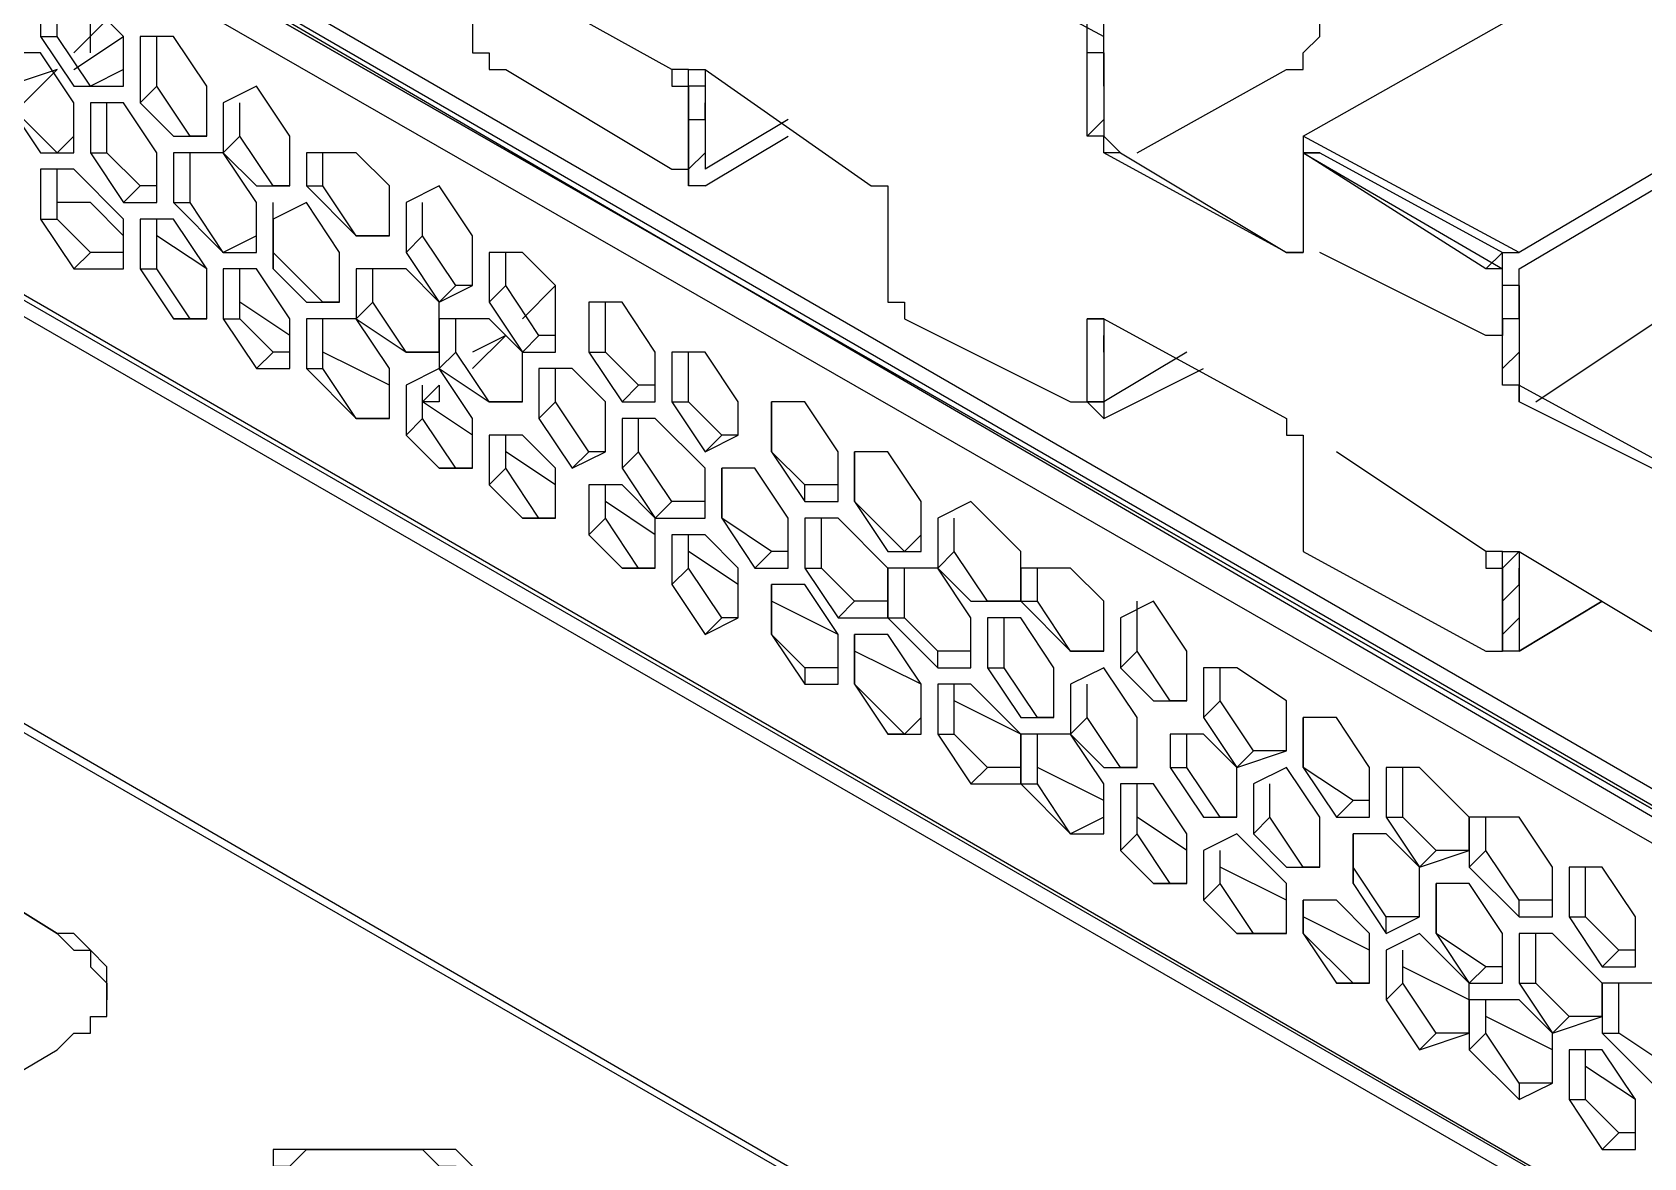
# Model space of a CAD drawing. Header units: millimetres. Extents: x 929 to 1725, y 58 to 532.
# Drawn here: x 1028.27 to 1039.62, y 152.51 to 160.44 of the extents above; entities that cross this region are included whole.
import ezdxf

# ---------------------------------------------------------------- set-up
doc = ezdxf.new("R2010")
doc.units = ezdxf.units.MM
doc.header["$MEASUREMENT"] = 0
doc.layers.add('TT-WIRE-EQPM', color=6, linetype='CONTINUOUS')

msp = doc.modelspace()

# ---------------------------------------------------------------- linework, layer by layer
at = {"layer": 'TT-WIRE-EQPM', "linetype": 'Continuous'}
for points in [[(1047.52181, 150.22879), (1026.92249, 162.04999), (1026.92249, 162.04999), (1026.80545, 162.04999), (1026.80545, 162.28408), (1025.86912, 162.75224)], [(1027.15657, 162.28408), (1027.03953, 162.28408), (1047.52181, 150.34583)], [(1027.27362, 162.28408), (1047.52181, 150.57991)], [(1047.52181, 150.46287), (1027.15657, 162.16703), (1047.52181, 150.46287)], [(1027.27362, 162.16703), (1047.52181, 150.46287)], [(1035.81765, 160.06029), (1035.81765, 160.52845), (1038.50961, 161.93295)], [(1034.41315, 161.34774), (1034.41315, 161.34774), (1034.29611, 161.34774), (1034.29611, 161.34774), (1034.29611, 161.2307), (1035.81765, 160.41141), (1035.81765, 160.52845), (1035.81765, 160.52845), (1035.81765, 160.52845), (1035.81765, 160.52845), (1035.81765, 160.52845), (1034.41315, 161.34774)], [(1037.22215, 159.70916), (1039.91411, 161.2307)], [(1037.10511, 160.17733), (1037.10511, 160.17733), (1037.10511, 160.17733), (1037.22215, 160.17733), (1037.22215, 160.29437), (1037.22215, 160.29437), (1037.33919, 160.41141), (1037.33919, 160.52845), (1037.33919, 160.52845), (1037.33919, 160.64549), (1037.33919, 160.64549), (1037.33919, 160.76253), (1037.22215, 160.76253), (1037.22215, 160.87958), (1037.22215, 160.87958), (1037.10511, 160.99662), (1036.98807, 160.99662), (1036.98807, 161.11366), (1036.87103, 161.11366)], [(1031.37007, 160.87958), (1031.37007, 160.29437), (1031.37007, 160.29437), (1031.48711, 160.29437), (1031.48711, 160.17733), (1031.48711, 160.17733), (1031.48711, 160.17733), (1031.60416, 160.17733), (1032.77457, 159.47508), (1032.89161, 159.47508), (1032.89161, 159.47508), (1032.89161, 160.06029), (1032.89161, 160.17733), (1033.00865, 160.17733), (1034.17907, 159.35804), (1034.29611, 159.35804), (1034.29611, 159.35804), (1034.29611, 159.24099), (1034.29611, 158.65579), (1034.29611, 158.65579), (1034.29611, 158.65579), (1034.29611, 158.53874), (1034.29611, 158.53874), (1034.41315, 158.53874), (1034.41315, 158.4217), (1035.58357, 157.83649), (1035.70061, 157.83649), (1035.70061, 157.83649), (1035.70061, 158.4217), (1035.70061, 158.4217), (1035.81765, 158.4217), (1035.81765, 158.4217), (1035.81765, 158.4217), (1037.10511, 157.71945), (1037.10511, 157.71945), (1037.10511, 157.60241), (1037.22215, 157.60241), (1037.22215, 157.60241), (1037.22215, 157.0172), (1037.22215, 157.0172), (1037.22215, 156.90016), (1037.22215, 156.90016), (1037.22215, 156.90016), (1037.22215, 156.78312), (1038.50961, 156.08087), (1038.62665, 156.08087), (1038.62665, 156.19791), (1038.62665, 156.66608), (1038.62665, 156.78312), (1038.62665, 156.78312), (1038.74369, 156.78312), (1039.91411, 156.08087)], [(1028.32699, 160.76253), (1028.32699, 160.41141)], [(1028.44403, 160.41141), (1028.44403, 160.76253)], [(1028.9122, 160.41141), (1028.56107, 160.76253)], [(1032.77457, 160.17733), (1031.7212, 160.76253)], [(1028.67811, 160.29437), (1028.67811, 160.64549)], [(1028.79516, 160.52845), (1028.56107, 160.29437)], [(1039.91411, 157.25129), (1038.74369, 157.83649), (1038.74369, 157.95354), (1038.62665, 157.95354), (1038.62665, 158.07058), (1038.62665, 158.07058), (1038.62665, 158.07058), (1038.62665, 158.65579), (1038.62665, 158.65579), (1038.62665, 158.77283), (1038.62665, 158.77283), (1038.50961, 158.77283), (1038.50961, 158.77283), (1038.50961, 158.77283), (1037.22215, 159.59212), (1037.22215, 159.59212), (1037.22215, 159.47508), (1037.22215, 159.47508), (1037.22215, 158.88987), (1037.22215, 158.88987), (1037.10511, 158.88987), (1035.81765, 159.59212), (1035.81765, 159.59212), (1035.81765, 159.59212), (1035.81765, 159.70916), (1035.81765, 159.70916), (1035.70061, 159.70916), (1035.70061, 160.29437), (1035.70061, 160.29437), (1035.70061, 160.41141), (1035.70061, 160.41141), (1035.70061, 160.41141), (1035.70061, 160.52845)], [(1028.32699, 160.41141), (1028.56107, 160.06029)], [(1028.32699, 160.41141), (1028.44403, 160.41141)], [(1028.67811, 160.06029), (1028.44403, 160.41141)], [(1028.56107, 160.17733), (1028.9122, 160.41141)], [(1028.9122, 160.06029), (1028.9122, 160.41141)], [(1029.02924, 160.41141), (1029.02924, 159.94324)], [(1029.26332, 160.41141), (1029.02924, 160.41141)], [(1029.14628, 160.06029), (1029.14628, 160.41141)], [(1029.49741, 160.06029), (1029.26332, 160.41141)], [(1035.81765, 160.06029), (1035.81765, 160.41141)], [(1041.31861, 160.41141), (1038.74369, 158.88987)], [(1028.32699, 160.29437), (1028.09291, 160.29437)], [(1028.56107, 159.94324), (1028.32699, 160.29437)], [(1035.81765, 160.29437), (1035.70061, 160.29437)], [(1035.81765, 160.29437), (1035.81765, 159.8262), (1035.81765, 159.70916), (1035.81765, 159.70916), (1035.93469, 159.59212), (1035.93469, 159.59212), (1037.10511, 158.88987), (1037.22215, 158.88987)], [(1038.74369, 158.4217), (1038.74369, 158.77283), (1041.31861, 160.29437)], [(1028.44403, 160.17733), (1028.09291, 160.06029)], [(1028.20995, 159.94324), (1028.44403, 160.17733)], [(1028.9122, 160.17733), (1028.67811, 160.06029)], [(1032.89161, 160.06029), (1032.89161, 160.06029), (1032.89161, 160.06029), (1032.89161, 160.17733), (1032.77457, 160.17733), (1032.77457, 160.06029)], [(1033.00865, 160.17733), (1033.00865, 160.06029), (1033.00865, 159.59212)], [(1036.05174, 159.59212), (1037.10511, 160.17733)], [(1028.56107, 160.06029), (1028.9122, 160.06029)], [(1028.56107, 160.06029), (1028.67811, 160.06029)], [(1029.02924, 159.94324), (1029.14628, 160.06029)], [(1029.38036, 159.70916), (1029.14628, 160.06029)], [(1029.49741, 159.70916), (1029.49741, 160.06029)], [(1029.84853, 160.06029), (1029.61445, 159.94324)], [(1030.08261, 159.70916), (1029.84853, 160.06029)], [(1032.77457, 160.06029), (1032.77457, 160.06029), (1032.89161, 160.06029), (1032.89161, 159.94324), (1032.89161, 159.94324), (1032.89161, 159.94324), (1032.89161, 159.8262), (1032.89161, 159.8262), (1033.00865, 159.8262), (1033.00865, 159.94324), (1033.00865, 159.94324)], [(1033.00865, 160.06029), (1032.89161, 160.06029)], [(1047.52181, 147.41979), (1025.86912, 159.94324)], [(1028.09291, 159.94324), (1028.32699, 159.59212)], [(1028.44403, 159.59212), (1028.09291, 159.94324)], [(1028.56107, 159.59212), (1028.56107, 159.94324)], [(1028.67811, 159.94324), (1028.67811, 159.59212)], [(1028.9122, 159.94324), (1028.67811, 159.94324)], [(1028.79516, 159.59212), (1028.79516, 159.94324)], [(1029.14628, 159.59212), (1028.9122, 159.94324)], [(1029.02924, 159.94324), (1029.26332, 159.70916)], [(1029.61445, 159.94324), (1029.61445, 159.59212)], [(1029.73149, 159.70916), (1029.73149, 159.94324)], [(1032.89161, 159.8262), (1032.89161, 159.35804)], [(1033.00865, 159.8262), (1033.00865, 159.47508)], [(1033.59386, 159.8262), (1033.00865, 159.47508)], [(1035.81765, 159.8262), (1035.70061, 159.70916)], [(1028.56107, 159.70916), (1028.44403, 159.59212)], [(1029.26332, 159.70916), (1029.49741, 159.70916)], [(1029.26332, 159.70916), (1029.38036, 159.70916)], [(1029.49741, 159.70916), (1029.38036, 159.70916)], [(1029.61445, 159.59212), (1029.73149, 159.70916)], [(1029.96557, 159.35804), (1029.73149, 159.70916)], [(1030.08261, 159.35804), (1030.08261, 159.70916)], [(1033.00865, 159.35804), (1033.59386, 159.70916)], [(1037.22215, 159.70916), (1037.22215, 159.70916), (1037.22215, 159.70916), (1037.22215, 159.59212), (1037.22215, 159.59212), (1038.62665, 158.77283), (1038.62665, 158.77283), (1038.62665, 158.88987), (1038.74369, 158.88987), (1038.74369, 158.88987), (1037.22215, 159.70916)], [(1028.32699, 159.59212), (1028.56107, 159.59212)], [(1028.32699, 159.59212), (1028.44403, 159.59212)], [(1028.67811, 159.59212), (1028.9122, 159.24099)], [(1028.67811, 159.59212), (1028.79516, 159.59212)], [(1029.02924, 159.35804), (1028.79516, 159.59212)], [(1029.14628, 159.24099), (1029.14628, 159.59212)], [(1029.26332, 159.59212), (1029.26332, 159.24099)], [(1029.61445, 159.59212), (1029.26332, 159.59212)], [(1029.38036, 159.24099), (1029.38036, 159.59212)], [(1029.61445, 159.59212), (1029.84853, 159.35804)], [(1029.84853, 159.24099), (1029.61445, 159.59212)], [(1030.19966, 159.59212), (1030.19966, 159.35804)], [(1030.55078, 159.59212), (1030.19966, 159.59212)], [(1030.3167, 159.35804), (1030.3167, 159.59212)], [(1030.78486, 159.35804), (1030.55078, 159.59212)], [(1033.00865, 159.59212), (1032.89161, 159.47508)], [(1035.93469, 159.59212), (1035.81765, 159.59212)], [(1037.22215, 159.59212), (1037.33919, 159.59212), (1038.62665, 158.88987)], [(1037.33919, 159.59212), (1037.22215, 159.59212)], [(1028.32699, 159.47508), (1028.32699, 159.12395)], [(1028.56107, 159.47508), (1028.32699, 159.47508)], [(1028.44403, 159.12395), (1028.44403, 159.47508)], [(1028.9122, 159.12395), (1028.56107, 159.47508)], [(1032.89161, 159.47508), (1032.89161, 159.35804)], [(1032.89161, 159.35804), (1032.89161, 159.47508)], [(1028.9122, 159.24099), (1029.02924, 159.35804)], [(1029.14628, 159.35804), (1029.02924, 159.35804)], [(1029.84853, 159.35804), (1030.08261, 159.35804)], [(1029.84853, 159.35804), (1029.96557, 159.35804)], [(1030.08261, 159.35804), (1029.96557, 159.35804)], [(1030.19966, 159.35804), (1030.55078, 159.00691)], [(1030.19966, 159.35804), (1030.3167, 159.35804)], [(1030.55078, 159.00691), (1030.3167, 159.35804)], [(1030.78486, 159.00691), (1030.78486, 159.35804)], [(1031.13599, 159.35804), (1030.90191, 159.24099)], [(1031.37007, 159.00691), (1031.13599, 159.35804)], [(1033.00865, 159.35804), (1033.00865, 159.35804), (1032.89161, 159.35804), (1032.89161, 159.35804)], [(1027.03953, 159.24099), (1027.62474, 158.88987), (1027.62474, 158.77283), (1027.62474, 158.77283), (1047.52181, 147.30275)], [(1028.9122, 159.00691), (1028.67811, 159.24099), (1028.44403, 159.24099)], [(1028.9122, 159.24099), (1029.14628, 159.24099)], [(1029.26332, 159.24099), (1029.61445, 158.88987)], [(1029.26332, 159.24099), (1029.38036, 159.24099)], [(1029.61445, 158.88987), (1029.38036, 159.24099)], [(1029.84853, 158.88987), (1029.84853, 159.24099)], [(1030.19966, 159.24099), (1029.96557, 159.12395)], [(1029.96557, 158.88987), (1029.96557, 159.24099)], [(1030.43374, 158.88987), (1030.19966, 159.24099)], [(1030.90191, 159.24099), (1030.90191, 158.88987)], [(1031.01895, 159.00691), (1031.01895, 159.24099)], [(1028.32699, 159.12395), (1028.56107, 158.77283)], [(1028.32699, 159.12395), (1028.44403, 159.12395)], [(1028.67811, 158.88987), (1028.44403, 159.12395)], [(1028.9122, 158.77283), (1028.9122, 159.12395)], [(1029.02924, 159.12395), (1029.02924, 158.77283)], [(1029.26332, 159.12395), (1029.02924, 159.12395)], [(1029.14628, 158.77283), (1029.14628, 159.12395)], [(1029.49741, 158.77283), (1029.26332, 159.12395)], [(1029.96557, 159.12395), (1029.96557, 158.77283)], [(1029.49741, 158.77283), (1029.14628, 159.00691)], [(1029.84853, 159.00691), (1029.61445, 158.88987)], [(1030.55078, 159.00691), (1030.78486, 159.00691)], [(1030.78486, 159.00691), (1030.55078, 159.00691)], [(1030.90191, 158.88987), (1031.01895, 159.00691)], [(1031.25303, 158.65579), (1031.01895, 159.00691)], [(1031.37007, 158.65579), (1031.37007, 159.00691)], [(1027.74178, 158.88987), (1027.62474, 158.88987), (1047.52181, 147.41979)], [(1028.67811, 158.88987), (1028.56107, 158.77283)], [(1028.9122, 158.88987), (1028.67811, 158.88987)], [(1029.61445, 158.88987), (1029.84853, 158.88987)], [(1030.3167, 158.53874), (1029.96557, 158.88987)], [(1029.96557, 158.77283), (1029.96557, 158.88987)], [(1030.43374, 158.53874), (1030.43374, 158.88987)], [(1030.90191, 158.88987), (1031.13599, 158.53874)], [(1031.48711, 158.88987), (1031.48711, 158.53874)], [(1031.7212, 158.88987), (1031.48711, 158.88987)], [(1031.60416, 158.65579), (1031.60416, 158.88987)], [(1031.95528, 158.65579), (1031.7212, 158.88987)], [(1038.50961, 158.30466), (1037.33919, 158.88987)], [(1038.62665, 158.88987), (1038.50961, 158.77283)], [(1028.56107, 158.77283), (1028.9122, 158.77283)], [(1029.02924, 158.77283), (1029.26332, 158.4217)], [(1029.02924, 158.77283), (1029.14628, 158.77283)], [(1029.38036, 158.4217), (1029.14628, 158.77283)], [(1029.49741, 158.4217), (1029.49741, 158.77283)], [(1029.61445, 158.77283), (1029.61445, 158.4217)], [(1029.84853, 158.77283), (1029.61445, 158.77283)], [(1029.73149, 158.4217), (1029.73149, 158.77283)], [(1030.08261, 158.4217), (1029.84853, 158.77283)], [(1029.96557, 158.77283), (1030.19966, 158.53874)], [(1030.55078, 158.77283), (1030.55078, 158.4217)], [(1030.90191, 158.77283), (1030.55078, 158.77283)], [(1030.66782, 158.53874), (1030.66782, 158.77283)], [(1031.13599, 158.53874), (1030.90191, 158.77283)], [(1038.62665, 158.4217), (1038.62665, 158.77283)], [(1031.13599, 158.53874), (1031.37007, 158.65579)], [(1031.13599, 158.53874), (1031.25303, 158.65579)], [(1031.37007, 158.65579), (1031.25303, 158.65579)], [(1031.48711, 158.53874), (1031.60416, 158.65579)], [(1031.83824, 158.30466), (1031.60416, 158.65579)], [(1031.95528, 158.65579), (1031.7212, 158.4217)], [(1031.95528, 158.65579), (1031.7212, 158.4217)], [(1031.95528, 158.18762), (1031.95528, 158.65579)], [(1038.74369, 158.65579), (1038.62665, 158.65579)], [(1038.74369, 158.65579), (1038.74369, 158.18762), (1038.74369, 158.18762), (1038.74369, 158.07058), (1038.74369, 158.07058), (1038.74369, 158.07058), (1038.74369, 157.95354), (1038.74369, 157.95354), (1038.74369, 157.95354), (1040.03115, 157.25129), (1040.03115, 157.25129)], [(1030.08261, 158.30466), (1029.73149, 158.53874)], [(1030.19966, 158.53874), (1030.43374, 158.53874)], [(1030.19966, 158.53874), (1030.3167, 158.53874)], [(1030.43374, 158.53874), (1030.3167, 158.53874)], [(1030.55078, 158.4217), (1030.66782, 158.53874)], [(1030.90191, 158.18762), (1030.66782, 158.53874)], [(1031.13599, 158.18762), (1031.13599, 158.53874)], [(1031.48711, 158.53874), (1031.7212, 158.18762)], [(1032.18936, 158.53874), (1032.18936, 158.18762)], [(1032.42345, 158.53874), (1032.18936, 158.53874)], [(1032.3064, 158.18762), (1032.3064, 158.53874)], [(1032.65753, 158.18762), (1032.42345, 158.53874)], [(1038.86073, 157.83649), (1039.91411, 158.53874)], [(1029.26332, 158.4217), (1029.49741, 158.4217)], [(1029.38036, 158.4217), (1029.26332, 158.4217)], [(1029.49741, 158.4217), (1029.38036, 158.4217)], [(1029.61445, 158.4217), (1029.84853, 158.07058)], [(1029.61445, 158.4217), (1029.73149, 158.4217)], [(1029.96557, 158.18762), (1029.73149, 158.4217)], [(1030.08261, 158.07058), (1030.08261, 158.4217)], [(1030.19966, 158.4217), (1030.19966, 158.07058)], [(1030.55078, 158.4217), (1030.19966, 158.4217)], [(1030.3167, 158.07058), (1030.3167, 158.4217)], [(1030.78486, 158.07058), (1030.55078, 158.4217)], [(1030.55078, 158.4217), (1030.90191, 158.18762)], [(1031.13599, 158.4217), (1031.13599, 158.07058)], [(1031.48711, 158.4217), (1031.13599, 158.4217)], [(1031.25303, 158.18762), (1031.25303, 158.4217)], [(1031.7212, 158.18762), (1031.48711, 158.4217)], [(1035.81765, 158.4217), (1035.70061, 158.4217)], [(1035.81765, 158.4217), (1035.81765, 158.4217), (1035.81765, 157.83649), (1035.81765, 157.83649)], [(1038.62665, 158.4217), (1038.62665, 158.30466), (1038.62665, 158.30466), (1038.50961, 158.30466)], [(1038.74369, 158.4217), (1038.74369, 158.4217), (1038.62665, 158.4217)], [(1031.60416, 158.30466), (1031.37007, 158.07058)], [(1031.60416, 158.30466), (1031.37007, 158.18762)], [(1031.7212, 158.18762), (1031.83824, 158.30466)], [(1031.95528, 158.30466), (1031.83824, 158.30466)], [(1035.81765, 158.18762), (1035.81765, 158.18762), (1035.81765, 158.18762), (1035.81765, 158.30466)], [(1029.96557, 158.18762), (1029.84853, 158.07058)], [(1030.08261, 158.18762), (1029.96557, 158.18762)], [(1030.78486, 157.95354), (1030.3167, 158.18762)], [(1030.90191, 158.18762), (1031.13599, 158.18762)], [(1031.13599, 158.18762), (1030.90191, 158.18762)], [(1031.13599, 158.07058), (1031.25303, 158.18762)], [(1031.48711, 157.83649), (1031.25303, 158.18762)], [(1031.7212, 158.18762), (1031.95528, 158.18762)], [(1031.7212, 157.83649), (1031.7212, 158.18762)], [(1032.18936, 158.18762), (1032.42345, 157.83649)], [(1032.18936, 158.18762), (1032.3064, 158.18762)], [(1032.54049, 157.95354), (1032.3064, 158.18762)], [(1032.65753, 157.83649), (1032.65753, 158.18762)], [(1032.77457, 158.18762), (1032.77457, 157.83649)], [(1033.00865, 158.18762), (1032.77457, 158.18762)], [(1032.89161, 157.83649), (1032.89161, 158.18762)], [(1033.24274, 157.83649), (1033.00865, 158.18762)], [(1035.81765, 158.18762), (1035.81765, 157.83649)], [(1036.40286, 158.18762), (1035.81765, 157.83649)], [(1035.81765, 158.18762), (1035.81765, 157.71945)], [(1038.74369, 158.18762), (1038.62665, 158.07058)], [(1029.84853, 158.07058), (1030.08261, 158.07058)], [(1030.19966, 158.07058), (1030.55078, 157.71945)], [(1030.19966, 158.07058), (1030.3167, 158.07058)], [(1030.55078, 157.71945), (1030.3167, 158.07058)], [(1030.78486, 157.71945), (1030.78486, 158.07058)], [(1031.13599, 158.07058), (1030.90191, 157.95354)], [(1031.37007, 157.71945), (1031.13599, 158.07058)], [(1031.13599, 158.07058), (1031.48711, 157.83649)], [(1031.83824, 158.07058), (1031.83824, 157.71945)], [(1032.07232, 158.07058), (1031.83824, 158.07058)], [(1031.95528, 157.83649), (1031.95528, 158.07058)], [(1032.3064, 157.83649), (1032.07232, 158.07058)], [(1035.81765, 157.71945), (1036.5199, 158.07058)], [(1030.90191, 157.95354), (1030.90191, 157.60241)], [(1031.01895, 157.71945), (1031.01895, 157.95354)], [(1031.13599, 157.95354), (1031.01895, 157.83649)], [(1031.13599, 157.95354), (1031.13599, 157.83649), (1031.13599, 157.83649), (1031.13599, 157.83649)], [(1032.42345, 157.83649), (1032.54049, 157.95354)], [(1032.65753, 157.95354), (1032.54049, 157.95354)], [(1038.74369, 157.95354), (1038.74369, 157.83649)], [(1031.37007, 157.60241), (1031.01895, 157.83649)], [(1031.13599, 157.83649), (1031.01895, 157.83649)], [(1031.13599, 157.83649), (1031.01895, 157.83649)], [(1031.48711, 157.83649), (1031.7212, 157.83649)], [(1031.7212, 157.83649), (1031.48711, 157.83649)], [(1031.83824, 157.71945), (1031.95528, 157.83649)], [(1032.18936, 157.48537), (1031.95528, 157.83649)], [(1032.3064, 157.48537), (1032.3064, 157.83649)], [(1032.42345, 157.83649), (1032.65753, 157.83649)], [(1032.77457, 157.83649), (1033.00865, 157.48537)], [(1032.77457, 157.83649), (1032.89161, 157.83649)], [(1033.1257, 157.60241), (1032.89161, 157.83649)], [(1033.24274, 157.60241), (1033.24274, 157.83649)], [(1033.47682, 157.83649), (1033.47682, 157.48537)], [(1033.7109, 157.83649), (1033.47682, 157.83649)], [(1033.47682, 157.48537), (1033.47682, 157.83649)], [(1033.94499, 157.48537), (1033.7109, 157.83649)], [(1035.70061, 157.83649), (1035.81765, 157.71945)], [(1035.81765, 157.71945), (1035.70061, 157.83649)], [(1035.70061, 157.83649), (1035.81765, 157.83649)], [(1035.81765, 157.83649), (1035.70061, 157.83649)], [(1030.55078, 157.71945), (1030.78486, 157.71945)], [(1030.78486, 157.71945), (1030.55078, 157.71945)], [(1030.90191, 157.60241), (1031.01895, 157.71945)], [(1031.25303, 157.36833), (1031.01895, 157.71945)], [(1031.37007, 157.36833), (1031.37007, 157.71945)], [(1031.83824, 157.71945), (1032.07232, 157.36833)], [(1032.42345, 157.71945), (1032.42345, 157.36833)], [(1032.65753, 157.71945), (1032.42345, 157.71945)], [(1032.54049, 157.48537), (1032.54049, 157.71945)], [(1033.00865, 157.36833), (1032.65753, 157.71945)], [(1030.90191, 157.60241), (1031.13599, 157.36833)], [(1031.48711, 157.60241), (1031.48711, 157.25129)], [(1031.7212, 157.60241), (1031.48711, 157.60241)], [(1031.60416, 157.36833), (1031.60416, 157.60241)], [(1031.95528, 157.36833), (1031.7212, 157.60241)], [(1033.00865, 157.48537), (1033.24274, 157.60241)], [(1033.00865, 157.48537), (1033.1257, 157.60241)], [(1033.24274, 157.60241), (1033.1257, 157.60241)], [(1031.95528, 157.25129), (1031.60416, 157.48537)], [(1032.07232, 157.36833), (1032.3064, 157.48537)], [(1032.07232, 157.36833), (1032.18936, 157.48537)], [(1032.3064, 157.48537), (1032.18936, 157.48537)], [(1032.42345, 157.36833), (1032.54049, 157.48537)], [(1032.77457, 157.13424), (1032.54049, 157.48537)], [(1033.47682, 157.48537), (1033.7109, 157.13424)], [(1033.7109, 157.25129), (1033.47682, 157.48537)], [(1033.94499, 157.13424), (1033.94499, 157.48537)], [(1034.06203, 157.48537), (1034.06203, 157.13424)], [(1034.29611, 157.48537), (1034.06203, 157.48537)], [(1034.06203, 157.13424), (1034.06203, 157.48537)], [(1034.5302, 157.13424), (1034.29611, 157.48537)], [(1038.50961, 156.78312), (1037.45624, 157.48537)], [(1031.13599, 157.36833), (1031.37007, 157.36833)], [(1031.25303, 157.36833), (1031.13599, 157.36833)], [(1031.37007, 157.36833), (1031.25303, 157.36833)], [(1031.48711, 157.25129), (1031.60416, 157.36833)], [(1031.83824, 157.0172), (1031.60416, 157.36833)], [(1031.95528, 157.0172), (1031.95528, 157.36833)], [(1032.42345, 157.36833), (1032.65753, 157.0172)], [(1033.00865, 157.0172), (1033.00865, 157.36833)], [(1033.1257, 157.36833), (1033.1257, 157.0172)], [(1033.35978, 157.36833), (1033.1257, 157.36833)], [(1033.1257, 157.0172), (1033.1257, 157.36833)], [(1033.59386, 157.0172), (1033.35978, 157.36833)], [(1031.48711, 157.25129), (1031.7212, 157.0172)], [(1032.18936, 157.25129), (1032.18936, 156.90016)], [(1032.42345, 157.25129), (1032.18936, 157.25129)], [(1032.3064, 157.0172), (1032.3064, 157.25129)], [(1032.65753, 157.0172), (1032.42345, 157.25129)], [(1033.94499, 157.25129), (1033.7109, 157.25129)], [(1033.7109, 157.13424), (1033.7109, 157.25129)], [(1032.65753, 156.90016), (1032.3064, 157.13424)], [(1032.65753, 157.0172), (1032.77457, 157.13424)], [(1033.00865, 157.13424), (1032.77457, 157.13424)], [(1033.7109, 157.13424), (1033.94499, 157.13424)], [(1034.06203, 157.13424), (1034.29611, 156.78312)], [(1034.41315, 156.78312), (1034.06203, 157.13424)], [(1034.5302, 156.78312), (1034.5302, 157.13424)], [(1034.88132, 157.13424), (1034.64724, 157.0172)], [(1035.23245, 156.78312), (1034.88132, 157.13424)], [(1031.7212, 157.0172), (1031.95528, 157.0172)], [(1031.83824, 157.0172), (1031.7212, 157.0172)], [(1031.95528, 157.0172), (1031.83824, 157.0172)], [(1032.18936, 156.90016), (1032.3064, 157.0172)], [(1032.54049, 156.66608), (1032.3064, 157.0172)], [(1032.65753, 156.66608), (1032.65753, 157.0172)], [(1032.65753, 157.0172), (1033.00865, 157.0172)], [(1033.1257, 157.0172), (1033.35978, 156.66608)], [(1033.47682, 156.78312), (1033.1257, 157.0172)], [(1033.59386, 156.66608), (1033.59386, 157.0172)], [(1033.7109, 157.0172), (1033.7109, 156.66608)], [(1033.94499, 157.0172), (1033.7109, 157.0172)], [(1033.82795, 156.66608), (1033.82795, 157.0172)], [(1034.29611, 156.66608), (1033.94499, 157.0172)], [(1034.64724, 157.0172), (1034.64724, 156.66608)], [(1034.76428, 156.78312), (1034.76428, 157.0172)], [(1032.18936, 156.90016), (1032.42345, 156.66608)], [(1032.77457, 156.90016), (1032.77457, 156.54904)], [(1033.00865, 156.90016), (1032.77457, 156.90016)], [(1032.89161, 156.66608), (1032.89161, 156.90016)], [(1033.24274, 156.66608), (1033.00865, 156.90016)], [(1034.5302, 156.90016), (1034.41315, 156.78312)], [(1033.24274, 156.54904), (1032.89161, 156.78312)], [(1033.35978, 156.66608), (1033.47682, 156.78312)], [(1033.59386, 156.78312), (1033.47682, 156.78312)], [(1034.29611, 156.78312), (1034.5302, 156.78312)], [(1034.29611, 156.78312), (1034.41315, 156.78312)], [(1034.64724, 156.66608), (1034.76428, 156.78312)], [(1034.99836, 156.432), (1034.76428, 156.78312)], [(1035.23245, 156.432), (1035.23245, 156.78312)], [(1038.50961, 156.78312), (1038.50961, 156.78312), (1038.50961, 156.66608), (1038.62665, 156.66608), (1038.62665, 156.66608), (1038.62665, 156.54904), (1038.62665, 156.432), (1038.74369, 156.54904), (1038.74369, 156.54904), (1038.74369, 156.66608)], [(1038.62665, 156.78312), (1038.62665, 156.78312), (1038.62665, 156.78312), (1038.50961, 156.78312), (1038.50961, 156.78312)], [(1038.74369, 156.78312), (1038.62665, 156.66608)], [(1038.74369, 156.78312), (1038.74369, 156.78312), (1038.74369, 156.31495)], [(1032.42345, 156.66608), (1032.65753, 156.66608)], [(1032.54049, 156.66608), (1032.42345, 156.66608)], [(1032.65753, 156.66608), (1032.54049, 156.66608)], [(1032.77457, 156.54904), (1032.89161, 156.66608)], [(1033.1257, 156.31495), (1032.89161, 156.66608)], [(1033.24274, 156.31495), (1033.24274, 156.66608)], [(1033.35978, 156.66608), (1033.59386, 156.66608)], [(1033.7109, 156.66608), (1033.94499, 156.31495)], [(1033.7109, 156.66608), (1033.82795, 156.66608)], [(1034.06203, 156.432), (1033.82795, 156.66608)], [(1034.29611, 156.66608), (1034.29611, 156.31495)], [(1034.64724, 156.66608), (1034.29611, 156.66608)], [(1034.29611, 156.31495), (1034.29611, 156.66608)], [(1034.41315, 156.31495), (1034.41315, 156.66608)], [(1034.64724, 156.66608), (1034.88132, 156.432)], [(1034.88132, 156.31495), (1034.64724, 156.66608)], [(1035.23245, 156.66608), (1035.23245, 156.432)], [(1035.58357, 156.66608), (1035.23245, 156.66608)], [(1035.34949, 156.432), (1035.34949, 156.66608)], [(1035.81765, 156.432), (1035.58357, 156.66608)], [(1032.77457, 156.54904), (1033.00865, 156.19791)], [(1033.47682, 156.54904), (1033.47682, 156.19791)], [(1033.7109, 156.54904), (1033.47682, 156.54904)], [(1033.47682, 156.19791), (1033.47682, 156.54904)], [(1033.94499, 156.19791), (1033.7109, 156.54904)], [(1038.74369, 156.54904), (1038.74369, 156.08087)], [(1033.94499, 156.19791), (1033.47682, 156.432)], [(1033.94499, 156.31495), (1034.06203, 156.432)], [(1034.29611, 156.432), (1034.06203, 156.432)], [(1034.88132, 156.432), (1035.23245, 156.432)], [(1034.88132, 156.432), (1034.99836, 156.432)], [(1035.23245, 156.432), (1034.99836, 156.432)], [(1035.23245, 156.432), (1035.58357, 156.08087)], [(1035.23245, 156.432), (1035.34949, 156.432)], [(1035.58357, 156.08087), (1035.34949, 156.432)], [(1035.81765, 156.08087), (1035.81765, 156.432)], [(1036.16878, 156.432), (1035.93469, 156.31495)], [(1036.05174, 156.08087), (1036.05174, 156.432)], [(1036.40286, 156.08087), (1036.16878, 156.432)], [(1038.62665, 156.432), (1038.62665, 156.08087)], [(1038.74369, 156.08087), (1039.3289, 156.432)], [(1039.3289, 156.432), (1038.74369, 156.08087)], [(1047.52181, 144.37671), (1026.92249, 156.31495), (1026.80545, 156.31495), (1047.52181, 144.37671)], [(1033.00865, 156.19791), (1033.24274, 156.31495)], [(1033.1257, 156.31495), (1033.00865, 156.19791)], [(1033.24274, 156.31495), (1033.1257, 156.31495)], [(1033.94499, 156.31495), (1034.29611, 156.31495)], [(1034.29611, 156.31495), (1034.64724, 155.96383)], [(1034.29611, 156.31495), (1034.41315, 156.31495)], [(1034.64724, 156.08087), (1034.41315, 156.31495)], [(1034.88132, 155.96383), (1034.88132, 156.31495)], [(1034.99836, 156.31495), (1034.99836, 155.96383)], [(1035.23245, 156.31495), (1034.99836, 156.31495)], [(1035.1154, 155.96383), (1035.1154, 156.31495)], [(1035.46653, 155.96383), (1035.23245, 156.31495)], [(1035.93469, 156.31495), (1035.93469, 155.96383)], [(1038.74369, 156.31495), (1038.62665, 156.19791)], [(1033.47682, 156.19791), (1033.7109, 155.84679)], [(1033.7109, 155.96383), (1033.47682, 156.19791)], [(1033.94499, 155.84679), (1033.94499, 156.19791)], [(1034.06203, 156.19791), (1034.06203, 155.84679)], [(1034.29611, 156.19791), (1034.06203, 156.19791)], [(1034.06203, 155.84679), (1034.06203, 156.19791)], [(1034.5302, 155.84679), (1034.29611, 156.19791)], [(1038.62665, 156.08087), (1038.62665, 156.19791)], [(1034.5302, 155.84679), (1034.06203, 156.08087)], [(1034.88132, 156.08087), (1034.64724, 156.08087)], [(1034.64724, 155.96383), (1034.64724, 156.08087)], [(1035.58357, 156.08087), (1035.81765, 156.08087)], [(1035.81765, 156.08087), (1035.58357, 156.08087)], [(1035.93469, 155.96383), (1036.05174, 156.08087)], [(1036.28582, 155.72975), (1036.05174, 156.08087)], [(1036.40286, 155.72975), (1036.40286, 156.08087)], [(1038.50961, 156.08087), (1038.62665, 156.08087), (1038.62665, 156.08087)], [(1038.74369, 156.08087), (1038.74369, 156.08087), (1038.62665, 156.08087)], [(1033.94499, 155.96383), (1033.7109, 155.96383)], [(1033.7109, 155.96383), (1033.7109, 155.84679)], [(1034.64724, 155.96383), (1034.88132, 155.96383)], [(1034.99836, 155.96383), (1035.23245, 155.6127)], [(1034.99836, 155.96383), (1035.1154, 155.96383)], [(1035.34949, 155.6127), (1035.1154, 155.96383)], [(1035.46653, 155.6127), (1035.46653, 155.96383)], [(1035.81765, 155.96383), (1035.58357, 155.84679)], [(1036.05174, 155.6127), (1035.81765, 155.96383)], [(1035.93469, 155.96383), (1036.16878, 155.72975)], [(1036.5199, 155.96383), (1036.5199, 155.6127)], [(1036.75399, 155.96383), (1036.5199, 155.96383)], [(1036.63694, 155.72975), (1036.63694, 155.96383)], [(1037.10511, 155.72975), (1036.75399, 155.96383)], [(1033.7109, 155.84679), (1033.94499, 155.84679)], [(1034.06203, 155.84679), (1034.29611, 155.49566)], [(1034.41315, 155.49566), (1034.06203, 155.84679)], [(1034.5302, 155.49566), (1034.5302, 155.84679)], [(1034.64724, 155.84679), (1034.64724, 155.49566)], [(1034.88132, 155.84679), (1034.64724, 155.84679)], [(1034.76428, 155.49566), (1034.76428, 155.84679)], [(1035.23245, 155.49566), (1034.88132, 155.84679)], [(1035.58357, 155.84679), (1035.58357, 155.49566)], [(1035.70061, 155.6127), (1035.70061, 155.84679)], [(1035.23245, 155.49566), (1034.76428, 155.72975)], [(1036.16878, 155.72975), (1036.40286, 155.72975)], [(1036.16878, 155.72975), (1036.28582, 155.72975)], [(1036.40286, 155.72975), (1036.28582, 155.72975)], [(1036.5199, 155.6127), (1036.63694, 155.72975)], [(1036.87103, 155.37862), (1036.63694, 155.72975)], [(1037.10511, 155.37862), (1037.10511, 155.72975)], [(1034.5302, 155.6127), (1034.41315, 155.49566)], [(1035.23245, 155.6127), (1035.46653, 155.6127)], [(1035.23245, 155.6127), (1035.34949, 155.6127)], [(1035.46653, 155.6127), (1035.34949, 155.6127)], [(1035.58357, 155.49566), (1035.70061, 155.6127)], [(1035.93469, 155.26158), (1035.70061, 155.6127)], [(1036.05174, 155.26158), (1036.05174, 155.6127)], [(1036.5199, 155.6127), (1036.75399, 155.26158)], [(1037.22215, 155.6127), (1037.22215, 155.26158)], [(1037.45624, 155.6127), (1037.22215, 155.6127)], [(1037.22215, 155.26158), (1037.22215, 155.6127)], [(1037.69032, 155.26158), (1037.45624, 155.6127)], [(1034.29611, 155.49566), (1034.5302, 155.49566)], [(1034.41315, 155.49566), (1034.29611, 155.49566)], [(1034.64724, 155.49566), (1034.88132, 155.14454)], [(1034.64724, 155.49566), (1034.76428, 155.49566)], [(1034.99836, 155.26158), (1034.76428, 155.49566)], [(1035.23245, 155.49566), (1035.23245, 155.14454)], [(1035.58357, 155.49566), (1035.23245, 155.49566)], [(1035.23245, 155.14454), (1035.23245, 155.49566)], [(1035.34949, 155.14454), (1035.34949, 155.49566)], [(1035.81765, 155.14454), (1035.58357, 155.49566)], [(1035.58357, 155.49566), (1035.81765, 155.26158)], [(1036.28582, 155.49566), (1036.28582, 155.26158)], [(1036.5199, 155.49566), (1036.28582, 155.49566)], [(1036.40286, 155.26158), (1036.40286, 155.49566)], [(1036.75399, 155.26158), (1036.5199, 155.49566)], [(1036.75399, 155.26158), (1037.10511, 155.37862)], [(1036.75399, 155.26158), (1036.87103, 155.37862)], [(1037.10511, 155.37862), (1036.87103, 155.37862)], [(1034.99836, 155.26158), (1034.88132, 155.14454)], [(1035.23245, 155.26158), (1034.99836, 155.26158)], [(1035.81765, 155.0275), (1035.34949, 155.26158)], [(1035.81765, 155.26158), (1036.05174, 155.26158)], [(1035.81765, 155.26158), (1035.93469, 155.26158)], [(1036.05174, 155.26158), (1035.93469, 155.26158)], [(1036.28582, 155.26158), (1036.5199, 154.91045)], [(1036.28582, 155.26158), (1036.40286, 155.26158)], [(1036.63694, 154.91045), (1036.40286, 155.26158)], [(1036.75399, 154.91045), (1036.75399, 155.26158)], [(1037.10511, 155.26158), (1036.87103, 155.14454)], [(1037.33919, 154.91045), (1037.10511, 155.26158)], [(1037.22215, 155.26158), (1037.45624, 154.91045)], [(1037.57328, 155.0275), (1037.22215, 155.26158)], [(1037.69032, 154.91045), (1037.69032, 155.26158)], [(1037.80736, 155.26158), (1037.80736, 154.91045)], [(1038.04144, 155.26158), (1037.80736, 155.26158)], [(1037.9244, 154.91045), (1037.9244, 155.26158)], [(1038.39257, 154.91045), (1038.04144, 155.26158)], [(1034.88132, 155.14454), (1035.23245, 155.14454)], [(1035.23245, 155.14454), (1035.58357, 154.79341)], [(1035.23245, 155.14454), (1035.34949, 155.14454)], [(1035.58357, 154.79341), (1035.34949, 155.14454)], [(1035.81765, 154.79341), (1035.81765, 155.14454)], [(1035.93469, 155.14454), (1035.93469, 154.67637)], [(1036.16878, 155.14454), (1035.93469, 155.14454)], [(1036.05174, 154.79341), (1036.05174, 155.14454)], [(1036.40286, 154.79341), (1036.16878, 155.14454)], [(1036.87103, 155.14454), (1036.87103, 154.79341)], [(1036.98807, 154.91045), (1036.98807, 155.14454)], [(1037.45624, 154.91045), (1037.57328, 155.0275)], [(1037.69032, 155.0275), (1037.57328, 155.0275)], [(1035.81765, 154.91045), (1035.58357, 154.79341)], [(1036.40286, 154.67637), (1036.05174, 154.91045)], [(1036.5199, 154.91045), (1036.75399, 154.91045)], [(1036.5199, 154.91045), (1036.63694, 154.91045)], [(1036.75399, 154.91045), (1036.63694, 154.91045)], [(1036.87103, 154.79341), (1036.98807, 154.91045)], [(1037.22215, 154.55933), (1036.98807, 154.91045)], [(1037.33919, 154.55933), (1037.33919, 154.91045)], [(1037.45624, 154.91045), (1037.69032, 154.91045)], [(1037.80736, 154.91045), (1038.04144, 154.55933)], [(1037.80736, 154.91045), (1037.9244, 154.91045)], [(1038.15849, 154.67637), (1037.9244, 154.91045)], [(1038.39257, 154.91045), (1038.39257, 154.55933)], [(1038.74369, 154.91045), (1038.39257, 154.91045)], [(1038.39257, 154.67637), (1038.39257, 154.91045)], [(1038.50961, 154.67637), (1038.50961, 154.91045)], [(1038.97778, 154.55933), (1038.74369, 154.91045)], [(1035.58357, 154.79341), (1035.81765, 154.79341)], [(1035.93469, 154.67637), (1036.05174, 154.79341)], [(1036.28582, 154.44229), (1036.05174, 154.79341)], [(1036.40286, 154.44229), (1036.40286, 154.79341)], [(1036.75399, 154.79341), (1036.5199, 154.67637)], [(1037.10511, 154.44229), (1036.75399, 154.79341)], [(1036.87103, 154.79341), (1037.10511, 154.55933)], [(1037.57328, 154.79341), (1037.57328, 154.44229)], [(1037.80736, 154.79341), (1037.57328, 154.79341)], [(1037.57328, 154.55933), (1037.57328, 154.79341)], [(1038.04144, 154.55933), (1037.80736, 154.79341)], [(1028.44403, 154.09116), (1027.5077, 154.67637), (1027.5077, 154.67637), (1028.44403, 154.09116)], [(1035.93469, 154.67637), (1036.16878, 154.44229)], [(1036.5199, 154.67637), (1036.5199, 154.32525)], [(1036.63694, 154.44229), (1036.63694, 154.67637)], [(1038.04144, 154.55933), (1038.39257, 154.67637)], [(1038.04144, 154.55933), (1038.15849, 154.67637)], [(1038.39257, 154.67637), (1038.15849, 154.67637)], [(1038.39257, 154.55933), (1038.50961, 154.67637)], [(1038.74369, 154.32525), (1038.50961, 154.67637)], [(1037.10511, 154.32525), (1036.63694, 154.55933)], [(1037.10511, 154.55933), (1037.33919, 154.55933)], [(1037.10511, 154.55933), (1037.22215, 154.55933)], [(1037.33919, 154.55933), (1037.22215, 154.55933)], [(1037.80736, 154.2082), (1037.57328, 154.55933)], [(1037.57328, 154.44229), (1037.57328, 154.55933)], [(1038.04144, 154.2082), (1038.04144, 154.55933)], [(1038.39257, 154.55933), (1038.74369, 154.2082)], [(1038.97778, 154.2082), (1038.97778, 154.55933)], [(1039.09482, 154.55933), (1039.09482, 154.2082)], [(1039.3289, 154.55933), (1039.09482, 154.55933)], [(1039.21186, 154.2082), (1039.21186, 154.55933)], [(1039.56298, 154.2082), (1039.3289, 154.55933)], [(1036.16878, 154.44229), (1036.40286, 154.44229)], [(1036.28582, 154.44229), (1036.16878, 154.44229)], [(1036.40286, 154.44229), (1036.28582, 154.44229)], [(1036.5199, 154.32525), (1036.63694, 154.44229)], [(1036.87103, 154.09116), (1036.63694, 154.44229)], [(1037.10511, 154.09116), (1037.10511, 154.44229)], [(1037.57328, 154.44229), (1037.80736, 154.09116)], [(1038.15849, 154.44229), (1038.15849, 154.09116)], [(1038.39257, 154.44229), (1038.15849, 154.44229)], [(1038.15849, 154.09116), (1038.15849, 154.44229)], [(1038.62665, 154.09116), (1038.39257, 154.44229)], [(1036.5199, 154.32525), (1036.75399, 154.09116)], [(1037.22215, 154.32525), (1037.22215, 154.09116)], [(1037.45624, 154.32525), (1037.22215, 154.32525)], [(1037.22215, 154.09116), (1037.22215, 154.32525)], [(1037.69032, 154.09116), (1037.45624, 154.32525)], [(1038.97778, 154.32525), (1038.74369, 154.32525)], [(1038.74369, 154.2082), (1038.74369, 154.32525)], [(1037.69032, 153.97412), (1037.22215, 154.2082)], [(1037.80736, 154.09116), (1038.04144, 154.2082)], [(1038.04144, 154.2082), (1037.80736, 154.2082)], [(1037.80736, 154.09116), (1037.80736, 154.2082)], [(1038.74369, 154.2082), (1038.97778, 154.2082)], [(1039.09482, 154.2082), (1039.3289, 153.85708)], [(1039.09482, 154.2082), (1039.21186, 154.2082)], [(1039.44594, 153.97412), (1039.21186, 154.2082)], [(1039.56298, 153.85708), (1039.56298, 154.2082)], [(1025.86912, 151.75033), (1028.44403, 153.27187), (1028.56107, 153.38891), (1028.56107, 153.38891), (1028.67811, 153.38891), (1028.67811, 153.50596), (1028.67811, 153.50596), (1028.79516, 153.50596), (1028.79516, 153.623), (1028.79516, 153.74004), (1028.79516, 153.74004), (1028.79516, 153.85708), (1028.79516, 153.85708), (1028.67811, 153.97412), (1028.67811, 153.97412), (1028.56107, 154.09116), (1028.56107, 154.09116), (1028.44403, 154.09116)], [(1028.44403, 154.09116), (1028.44403, 154.09116), (1028.56107, 153.97412), (1028.56107, 153.97412), (1028.67811, 153.97412), (1028.67811, 153.85708), (1028.67811, 153.85708), (1028.79516, 153.74004), (1028.79516, 153.623)], [(1036.75399, 154.09116), (1037.10511, 154.09116)], [(1036.87103, 154.09116), (1036.75399, 154.09116)], [(1037.10511, 154.09116), (1036.87103, 154.09116)], [(1037.22215, 154.09116), (1037.45624, 153.74004)], [(1037.57328, 153.74004), (1037.22215, 154.09116)], [(1037.69032, 153.74004), (1037.69032, 154.09116)], [(1038.04144, 154.09116), (1037.80736, 153.97412)], [(1038.39257, 153.74004), (1038.04144, 154.09116)], [(1038.15849, 154.09116), (1038.39257, 153.74004)], [(1038.50961, 153.85708), (1038.15849, 154.09116)], [(1038.62665, 153.74004), (1038.62665, 154.09116)], [(1038.74369, 154.09116), (1038.74369, 153.74004)], [(1038.97778, 154.09116), (1038.74369, 154.09116)], [(1038.86073, 153.74004), (1038.86073, 154.09116)], [(1039.3289, 153.74004), (1038.97778, 154.09116)], [(1037.80736, 153.97412), (1037.80736, 153.623)], [(1037.9244, 153.74004), (1037.9244, 153.97412)], [(1039.3289, 153.85708), (1039.44594, 153.97412)], [(1039.56298, 153.97412), (1039.44594, 153.97412)], [(1038.39257, 153.623), (1037.9244, 153.85708)], [(1038.39257, 153.74004), (1038.50961, 153.85708)], [(1038.62665, 153.85708), (1038.50961, 153.85708)], [(1039.3289, 153.85708), (1039.56298, 153.85708)], [(1037.45624, 153.74004), (1037.69032, 153.74004)], [(1037.57328, 153.74004), (1037.45624, 153.74004)], [(1037.69032, 153.74004), (1037.57328, 153.74004)], [(1037.80736, 153.623), (1037.9244, 153.74004)], [(1038.15849, 153.38891), (1037.9244, 153.74004)], [(1038.39257, 153.38891), (1038.39257, 153.74004)], [(1038.39257, 153.74004), (1038.62665, 153.74004)], [(1038.74369, 153.74004), (1038.97778, 153.38891)], [(1038.74369, 153.74004), (1038.86073, 153.74004)], [(1039.09482, 153.50596), (1038.86073, 153.74004)], [(1039.3289, 153.74004), (1039.3289, 153.38891)], [(1039.68003, 153.74004), (1039.3289, 153.74004)], [(1039.3289, 153.50596), (1039.3289, 153.74004)], [(1039.44594, 153.38891), (1039.44594, 153.74004)], [(1037.80736, 153.623), (1038.04144, 153.27187)], [(1038.39257, 153.623), (1038.39257, 153.27187)], [(1038.74369, 153.623), (1038.39257, 153.623)], [(1038.50961, 153.38891), (1038.50961, 153.623)], [(1038.97778, 153.38891), (1038.74369, 153.623)], [(1038.97778, 153.27187), (1038.50961, 153.50596)], [(1038.97778, 153.38891), (1039.3289, 153.50596)], [(1038.97778, 153.38891), (1039.09482, 153.50596)], [(1039.3289, 153.50596), (1039.09482, 153.50596)], [(1038.04144, 153.27187), (1038.39257, 153.38891)], [(1038.15849, 153.38891), (1038.04144, 153.27187)], [(1038.39257, 153.38891), (1038.15849, 153.38891)], [(1038.39257, 153.27187), (1038.50961, 153.38891)], [(1038.74369, 153.03779), (1038.50961, 153.38891)], [(1038.97778, 153.03779), (1038.97778, 153.38891)], [(1039.3289, 153.38891), (1039.68003, 153.03779)], [(1039.3289, 153.38891), (1039.44594, 153.38891)], [(1039.79707, 153.15483), (1039.44594, 153.38891)], [(1038.39257, 153.27187), (1038.74369, 152.92075)], [(1039.09482, 153.27187), (1039.09482, 152.92075)], [(1039.3289, 153.27187), (1039.09482, 153.27187)], [(1039.21186, 152.92075), (1039.21186, 153.27187)], [(1039.56298, 152.92075), (1039.3289, 153.27187)], [(1039.56298, 152.92075), (1039.21186, 153.15483)], [(1038.74369, 152.92075), (1038.97778, 153.03779)], [(1038.97778, 153.03779), (1038.74369, 153.03779)], [(1038.74369, 153.03779), (1038.74369, 152.92075)], [(1039.09482, 152.92075), (1039.3289, 152.56962)], [(1039.09482, 152.92075), (1039.21186, 152.92075)], [(1039.44594, 152.68666), (1039.21186, 152.92075)], [(1039.56298, 152.56962), (1039.56298, 152.92075)], [(1039.44594, 152.68666), (1039.3289, 152.56962)], [(1039.56298, 152.68666), (1039.44594, 152.68666)], [(1031.37007, 152.45258), (1031.25303, 152.56962), (1031.13599, 152.56962), (1031.13599, 152.56962), (1031.01895, 152.56962), (1031.01895, 152.56962), (1030.19966, 152.56962), (1030.19966, 152.56962), (1030.08261, 152.56962), (1030.08261, 152.56962), (1029.96557, 152.56962), (1029.96557, 152.45258)], [(1029.96557, 152.33554), (1029.96557, 152.45258), (1030.08261, 152.45258), (1030.08261, 152.45258), (1030.19966, 152.56962), (1030.43374, 152.56962), (1030.55078, 152.56962), (1030.78486, 152.56962), (1030.90191, 152.56962), (1031.01895, 152.56962), (1031.13599, 152.45258), (1031.13599, 152.45258), (1031.25303, 152.45258), (1031.37007, 152.33554), (1031.37007, 152.33554), (1031.37007, 152.33554), (1031.48711, 152.33554), (1031.48711, 152.2185), (1031.60416, 152.2185), (1031.60416, 152.10146), (1031.60416, 152.10146), (1031.60416, 151.98441)], [(1039.3289, 152.56962), (1039.56298, 152.56962)]]:
    msp.add_lwpolyline(points, dxfattribs=at)

doc.saveas('drawing.dxf')
